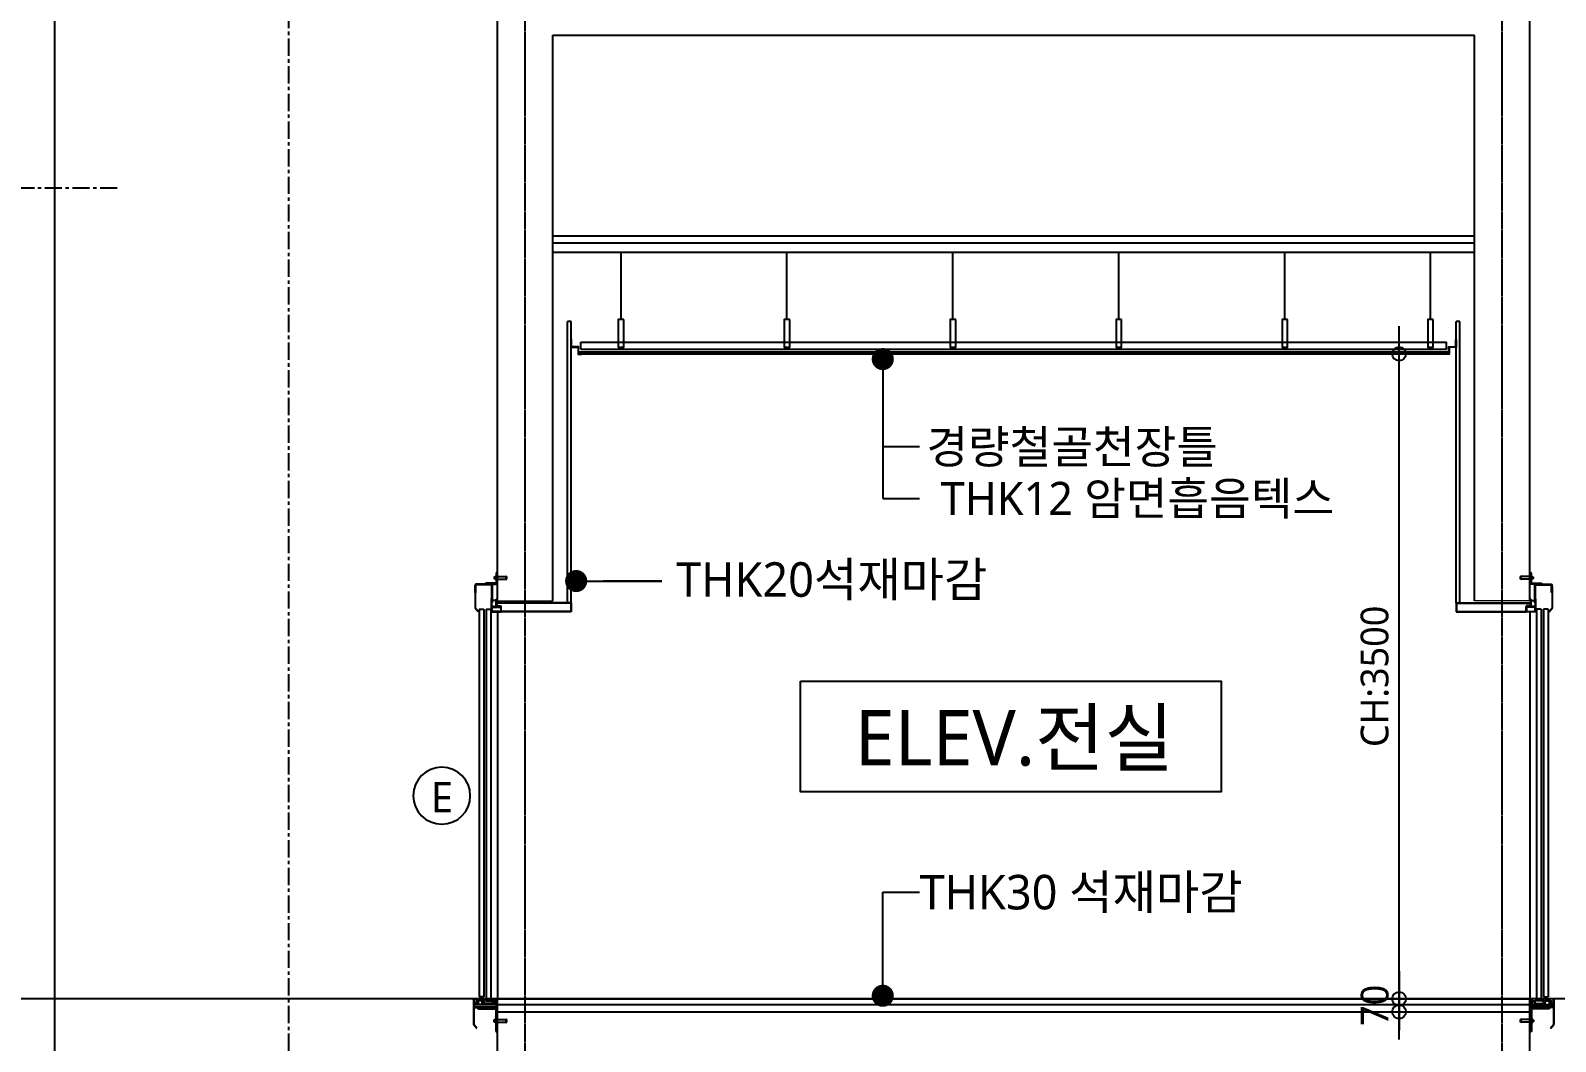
# Model space of a CAD drawing. Header units: millimetres. Extents: x -65167 to 413267, y -17142 to 66587.
# Drawn here: x 349720 to 357991, y 23580 to 29067 of the extents above; entities that cross this region are included whole.
import ezdxf
from ezdxf.enums import TextEntityAlignment as Align

# ---------------------------------------------------------------- set-up
doc = ezdxf.new("R2010")
doc.units = ezdxf.units.MM
doc.header["$LTSCALE"] = 75
doc.header["$MEASUREMENT"] = 0
doc.header["$PDSIZE"] = -10
doc.linetypes.add('CEN', pattern=[62, 60, -1, 0, -1])
doc.linetypes.add('CENTER', pattern=[2, 1.25, -0.25, 0.25, -0.25])
doc.layers.get('0').update_dxf_attribs({"linetype": 'CONTINUOUS'})
doc.layers.get('Defpoints').update_dxf_attribs({"color": 171, "linetype": 'CONTINUOUS'})
doc.layers.add('1-골조', color=2, linetype='CONTINUOUS', lineweight=0)
for name, color, linetype in [('A-CORE-ELEV', 5, 'CONTINUOUS'), ('A-ETC', 8, 'CONTINUOUS'), ('A-FIN-6', 6, 'CONTINUOUS'), ('CEN', 1, 'CEN'), ('CEN(ST)', 1, 'CENTER'), ('CG-BEAM', 3, 'CONTINUOUS'), ('CON', 2, 'CONTINUOUS'), ('FIN', 8, 'CONTINUOUS'), ('FIN(THK20 화강석)', 5, 'CONTINUOUS'), ('FIN-2', 9, 'CONTINUOUS'), ('NDIM', 7, 'CONTINUOUS'), ('TEXT(MIN)', 7, 'CONTINUOUS'), ('TEXT(NOTE小)', 1, 'CONTINUOUS'), ('TEXT(노트)', 7, 'CONTINUOUS'), ('TEXT(실명)', 3, 'CONTINUOUS'), ('XREF', 7, 'CONTINUOUS')]:
    doc.layers.add(name, color=color, linetype=linetype)
doc.styles.add('CGS', font='cgse', dxfattribs={"bigfont": 'cgs'})
doc.styles.add('나눔바른고딕', font='NanumBarunGothic.ttf')
doc.dimstyles.new('NDIM 1200', dxfattribs={"dimscale": 75, "dimtxt": 3, "dimasz": 1, "dimexe": 2, "dimexo": 2, "dimgap": 1, "dimtad": 1, "dimdec": 0, "dimdsep": 46, "dimtxsty": 'CGS', "dimblk": 'DOT0', "dimcen": 1, "dimdle": 8, "dimclrd": 256, "dimclre": 256, "dimclrt": 256, "dimadec": 0, "dimazin": 0, "dimtfac": 1, "dimtdec": 0, "dimtix": 1, "dimtmove": 2, "dimatfit": 3, "dimldrblk": 'DOT0', "dimfxl": 1, "dimtolj": 1, "dimtzin": 0, "dimlwd": -1, "dimlwe": -1, "dimarcsym": 0})

# ---------------------------------------------------------------- blocks, each defined once
blk = doc.blocks.new('A$C25f2d0dc')
at = {"layer": '1-골조'}
blk.add_line((0, 0), (300, 0), dxfattribs=at)
at = {"layer": 'A-CORE-ELEV', "color": 6, "linetype": 'Continuous'}
for p, q in [((-120, 45), (-120, 86)), ((-117, 45), (-117, 86)), ((-31, 90), (-116, 90)), ((-31, 87), (-116, 87)), ((-30, -10), (-30, 86)), ((-27, -10), (-27, 86)), ((-13.1, 128.2), (-14, 129)), ((-14, 127.5), (-13.1, 128.2)), ((-13.1, 121.5), (-14, 122.3)), ((-13.1, 121.5), (-14, 120.7)), ((-13.1, 128.2), (-7.2, 128.2)), ((-7.2, 121.5), (-13.1, 121.5)), ((-6, 132.1), (46.7, 134.6)), ((-6, 132.1), (50.8, 132.1)), ((-6, 117.7), (46.7, 115.3)), ((-6, 117.7), (50.8, 117.7)), ((46.7, 115.3), (46.7, 134.6)), ((50.8, 117.7), (50.8, 132.1)), ((-120, 78.4), (-121.5, 78.4)), ((-121.5, 78.4), (-121.5, -39.1)), ((-120, 78.4), (-120, -39.1)), ((-117, 45), (-120, 45)), ((-30, 10), (-31.5, 10)), ((-31.5, -45), (-31.5, 10)), ((-30, -45), (-30, 10)), ((-9.5, 2), (-30, 2)), ((0, 15), (-9.5, 2)), ((-104.7, -60), (-120.9, -40.7)), ((-103.6, -59), (-119.8, -39.7)), ((-104.7, -60), (-103.6, -59)), ((-30, -45), (-31.5, -45)), ((-27, -10), (-30, -10)), ((-28.5, -31.5), (18.5, -31.5)), ((-28.5, -34.5), (18.5, -34.5)), ((-130, -2165), (-130, -2299.6)), ((-128.5, -2165), (-128.5, -2299.1)), ((-3.5, -2190), (-128.5, -2190)), ((-128.5, -2206.4), (-3.5, -2206.4)), ((-125.5, -2193), (-125.5, -2203.4)), ((-6.5, -2193), (-125.5, -2193)), ((-125.5, -2203.4), (-6.5, -2203.4)), ((-6.5, -2193), (-6.5, -2203.4)), ((-3.5, -2190), (-3.5, -2206.4)), ((0, -2216.4), (0, -2160)), ((-113.5, -2319.4), (-130, -2299.6)), ((-112.3, -2318.4), (-128.5, -2299.1)), ((-15.1, -2275.9), (-16, -2275.1)), ((-16, -2276.6), (-15.1, -2275.9)), ((-15.1, -2282.6), (-16, -2281.8)), ((-15.1, -2282.6), (-16, -2283.3)), ((-15.1, -2275.9), (-9.2, -2275.9)), ((-9.2, -2282.6), (-15.1, -2282.6)), ((-8, -2271.9), (46.7, -2269.5)), ((-8, -2271.9), (50.8, -2271.9)), ((-8, -2286.3), (46.7, -2288.8)), ((-8, -2286.3), (50.8, -2286.3)), ((46.7, -2288.8), (46.7, -2269.5)), ((50.8, -2286.3), (50.8, -2271.9)), ((-113.5, -2319.4), (-112.3, -2318.4))]:
    blk.add_line(p, q, dxfattribs=at)
at = {"layer": 'A-CORE-ELEV', "color": 4, "linetype": 'Continuous'}
for p, q in [((-98.6, -45), (-98.6, -2149)), ((-98.6, -45), (-73.6, -45)), ((-73.6, -45), (-73.6, -2149)), ((-61.5, -45), (-61.5, -2163.1)), ((-61.5, -45), (-36.5, -45)), ((-36.5, -45), (-36.5, -2163.1)), ((-73.6, -2149), (-98.6, -2149)), ((-36.5, -2163.1), (-61.5, -2163.1))]:
    blk.add_line(p, q, dxfattribs=at)
at = {"layer": 'A-CORE-ELEV', "color": 9, "linetype": 'Continuous'}
blk.add_line((0, -60), (0, -2160), dxfattribs=at)
at = {"layer": 'A-CORE-ELEV', "color": 6, "linetype": 'Continuous'}
for points in [[(-65, 90), (0, 90), (0, 155), (-2, 155, 0.414214), (-6, 151), (-6, 100, -0.414214), (-10, 96), (-61, 96, 0.414214), (-65, 92)], [(16.6, -27, -0.414214), (18.6, -29), (18.6, -30), (-6.4, -30), (-6.4, 2), (-5.4, 2, -0.414214), (-3.4, 0), (-3.4, -25, 0.414214), (-1.4, -27)], [(-8, -2220.4), (-8, -2334, 0.414214), (-2, -2340), (0, -2340), (0, -2206.4), (-108.5, -2206.4), (-108.5, -2208.4, 0.414214), (-102.5, -2214.4), (-14, -2214.4, -0.414214)]]:
    blk.add_lwpolyline(points, format="xyb", close=True, dxfattribs=at)
for points in [[(-14, 128.1), (-17.7, 128.1), (-17.7, 121.5), (-14, 121.5)], [(-7.2, 117.9), (-13.1, 117.9), (-14, 118.9), (-14, 131.1), (-13.1, 132), (-7.2, 132)], [(-6, 115.6), (-7.2, 115.6), (-7.2, 134.3), (-6, 134.3)], [(-16, -2276), (-19.7, -2276), (-19.7, -2282.6), (-16, -2282.6)], [(-9.2, -2286.2), (-15.1, -2286.2), (-16, -2285.2), (-16, -2273), (-15.1, -2272.1), (-9.2, -2272.1)], [(-8, -2288.5), (-9.2, -2288.5), (-9.2, -2269.8), (-8, -2269.8)]]:
    blk.add_lwpolyline(points, dxfattribs=at)
for points in [[(18.5, -58.5), (-28.5, -58.5), (-28.5, -31.5), (-20, -31.5), (-20, -30), (-30, -30), (-30, -60), (20, -60), (20, -30), (10, -30), (10, -31.5), (18.5, -31.5)], [(-106.4, -2160), (-100.7, -2160), (-100.7, -2162), (-95, -2162), (-95, -2160), (-89.4, -2160), (-89.4, -2162), (-83.7, -2162), (-83.7, -2160), (-78, -2160), (-78, -2162), (-72.4, -2162), (-72.4, -2160), (-63.5, -2160), (-63.5, -2171), (-32.7, -2171), (-32.7, -2160), (-5, -2160), (-5, -2165), (-10, -2165), (-10, -2176), (-5, -2176), (-5, -2185), (-15, -2185), (-15, -2171), (-26.7, -2171), (-26.7, -2185), (-82, -2185), (-82, -2176), (-72, -2176), (-72, -2171), (-115, -2171), (-115, -2176), (-105, -2176), (-105, -2185), (-128.5, -2185), (-128.5, -2165), (-130, -2165), (-130, -2162.5), (-127.5, -2160), (-112, -2160), (-112, -2162), (-106.4, -2162)]]:
    blk.add_lwpolyline(points, close=True, dxfattribs=at)
blk.add_circle((-2.5, -2166), 2.5, dxfattribs=at)
for centre, radius, start, end in [((-116, 86), 4, 90, 180), ((-116, 86), 1, 90, 180), ((-31, 86), 4, 0, 90), ((-31, 86), 1, 0, 90), ((-119, -39.1), 2.5, 180, 220), ((-119, -39.1), 1, 180, 220), ((-2.5, -2157.4), 3.63, 226.39718, 313.60282)]:
    blk.add_arc(centre, radius, start, end, dxfattribs=at)
at = {"layer": 'A-FIN-6'}
for p, q in [((398, -12), (-6, -12)), ((400, -10), (-5.5, -10)), ((398, -58), (20, -58)), ((400, -60), (20, -60)), ((398, -12), (398, -58)), ((400, -10), (400, -60))]:
    blk.add_line(p, q, dxfattribs=at)
blk = doc.blocks.new('DOT0')
blk.add_line((-3, 0), (3, 0))
at = {"color": 6}
blk.add_circle((0, 0), 0.75, dxfattribs=at)
blk = doc.blocks.new('*D1450')
at = {"layer": 'Defpoints', "color": 0, "ltscale": 0.4, "transparency": 16777216}
for p in [(356717.7, 27311.7, 0), (357142.7, 27311.7, 0), (356717.7, 23811.7, 0)]:
    blk.add_point(p, dxfattribs=at)
at = {"layer": 'NDIM', "ltscale": 0.4, "transparency": 16777216}
for p, q in [((356817.7, 27311.7, 0), (357242.7, 27311.7, 0)), ((357142.7, 23861.7, 0), (357142.7, 27261.7, 0)), ((356817.7, 23811.7, 0), (357242.7, 23811.7, 0))]:
    blk.add_line(p, q, dxfattribs=at)
at = {"layer": 'NDIM', "ltscale": 0.4, "transparency": 16777216, "xscale": 50, "yscale": 50, "zscale": 50}
for p, rotation in [((357142.7, 27311.7, 0), 90), ((357142.7, 23811.7, 0), 270)]:
    blk.add_blockref('DOT0', p, dxfattribs=dict(at, rotation=rotation))
at = {"layer": 'NDIM', "ltscale": 0.4, "transparency": 16777216, "insert": (357011.1, 25561.7, 0), "char_height": 150, "attachment_point": 5, "rotation": 90, "style": '나눔바른고딕'}
blk.add_mtext('\\A1;CH:3500', dxfattribs=at)
blk = doc.blocks.new('*D1451')
at = {"layer": 'Defpoints', "color": 0, "ltscale": 0.4, "transparency": 16777216}
for p in [(356717.7, 23811.7, 0), (356717.7, 23741.7, 0), (357142.7, 23741.7, 0)]:
    blk.add_point(p, dxfattribs=at)
at = {"layer": 'NDIM', "ltscale": 0.4, "transparency": 16777216}
for p, q in [((357142.7, 23861.7, 0), (357142.7, 23911.7, 0)), ((356817.7, 23811.7, 0), (357242.7, 23811.7, 0)), ((356817.7, 23741.7, 0), (357242.7, 23741.7, 0)), ((357142.7, 23811.7, 0), (357142.7, 23741.7, 0)), ((357142.7, 23691.7, 0), (357142.7, 23641.7, 0))]:
    blk.add_line(p, q, dxfattribs=at)
at = {"layer": 'NDIM', "ltscale": 0.4, "transparency": 16777216, "xscale": 50, "yscale": 50, "zscale": 50}
for p, rotation in [((357142.7, 23811.7, 0), 270), ((357142.7, 23741.7, 0), 90)]:
    blk.add_blockref('DOT0', p, dxfattribs=dict(at, rotation=rotation))
at = {"layer": 'NDIM', "ltscale": 0.4, "transparency": 16777216, "insert": (357011.2, 23776.7, 0), "char_height": 150, "attachment_point": 5, "rotation": 90, "style": '나눔바른고딕'}
blk.add_mtext('\\A1;70', dxfattribs=at)
blk = doc.blocks.new('E')
at = {"layer": 'TEXT(NOTE小)'}
blk.add_circle((286.7, -86.2), 154.6, dxfattribs=at)
at = {"layer": 'TEXT(NOTE小)', "style": '나눔바른고딕'}
blk.add_text('E', height=165, dxfattribs=at).set_placement((287.5, -79), align=Align.MIDDLE_CENTER)

msp = doc.modelspace()

# ---------------------------------------------------------------- linework, layer by layer
at = {"ltscale": 10000, "elevation": 0}
msp.add_lwpolyline([(353895.8, 25535.7), (356177.2, 25535.7), (356177.2, 24935.7), (353895.8, 24935.7)], close=True, dxfattribs=at)
at = {"layer": 'A-ETC'}
for p, q in [((357552.3, 27911.7, 0), (352552.3, 27911.7, 0)), ((357552.3, 27861.7, 0), (352552.3, 27861.7, 0))]:
    msp.add_line(p, q, dxfattribs=at)
at = {"layer": 'CEN', "ltscale": 10000}
msp.add_line((367369.2, 23811.7), (343479.9, 23811.7), dxfattribs=at)
at = {"layer": 'CEN(ST)', "ltscale": 0.1}
for p, q in [((352402.3, 13405.9), (352402.3, 52264.1)), ((357702.3, 13405.9), (357702.3, 52264.1))]:
    msp.add_line(p, q, dxfattribs=at)
at = {"layer": 'CEN(ST)'}
for p, q in [((351119.8, 50473.2, 0), (351119.8, 16311.7)), ((350190.6, 28211.7), (343479.9, 28211.7))]:
    msp.add_line(p, q, dxfattribs=at)
at = {"layer": 'CG-BEAM', "color": 252}
msp.add_line((352552.3, 27951.7, 0), (357552.3, 27951.7, 0), dxfattribs=at)
at = {"layer": 'CON', "ltscale": 1000}
msp.add_line((349852.3, 16211.7), (349852.3, 29311.7), dxfattribs=at)
at = {"layer": 'CON', "ltscale": 0.1}
for p, q in [((352252.3, 25971.7, 0), (352252.3, 29241.7, 0)), ((357852.3, 25971.7, 0), (357852.3, 29241.7, 0)), ((352552.3, 25971.7, 0), (352552.3, 29041.7, 0)), ((357552.3, 25971.7, 0), (357552.3, 29041.7, 0)), ((352252.3, 19971.7, 0), (352252.3, 23741.7, 0)), ((357852.3, 19971.7, 0), (357852.3, 23741.7, 0))]:
    msp.add_line(p, q, dxfattribs=at)
at = {"layer": 'CON', "ltscale": 10000}
for p, q in [((352552.3, 29041.7, 0), (357552.3, 29041.7, 0)), ((352252.3, 23741.7, 0), (357852.3, 23741.7, 0)), ((352252.3, 23741.7, 0), (357852.3, 23741.7, 0))]:
    msp.add_line(p, q, dxfattribs=at)
at = {"layer": 'FIN', "ltscale": 10000}
for p, q in [((352252.3, 23811.7, 0), (357852.3, 23811.7, 0)), ((352252.3, 23811.7, 0), (357852.3, 23811.7, 0)), ((352252.3, 23781.7, 0), (357852.3, 23781.7, 0)), ((352252.3, 23781.7, 0), (357852.3, 23781.7, 0))]:
    msp.add_line(p, q, dxfattribs=at)
at = {"layer": 'FIN(THK20 화강석)', "ltscale": 10000}
for p, q in [((352632.3, 25961.7, 0), (352632.3, 27486.7, 0)), ((352652.3, 27486.7), (352632.3, 27486.7)), ((352652.3, 25961.7, 0), (352652.3, 27486.7, 0)), ((357452.3, 25961.7, 0), (357452.3, 27486.7, 0)), ((357472.3, 27486.7), (357452.3, 27486.7)), ((357472.3, 25961.7, 0), (357472.3, 27486.7, 0))]:
    msp.add_line(p, q, dxfattribs=at)
at = {"layer": 'FIN-2'}
for p, q in [((352922.9, 27498.7), (352922.9, 27861.7)), ((353822.9, 27498.7), (353822.9, 27861.7)), ((354722.9, 27498.7), (354722.9, 27861.7)), ((355622.9, 27498.7), (355622.9, 27861.7)), ((356522.9, 27498.7), (356522.9, 27861.7)), ((357313.4, 27498.7), (357313.4, 27861.7)), ((352692.3, 27323.7), (357412.3, 27323.7)), ((352692.3, 27311.7), (357394.3, 27311.7)), ((352704.3, 27337.7), (352704.3, 27375.7)), ((352704.3, 27375.7), (357400.3, 27375.7)), ((352704.3, 27337.7), (357400.3, 27337.7)), ((357400.3, 27337.7), (357400.3, 27375.7))]:
    msp.add_line(p, q, dxfattribs=at)
for points in [[(352937.9, 27498.7), (352907.9, 27498.7), (352907.9, 27348.7), (352937.9, 27348.7)], [(353837.9, 27498.7), (353807.9, 27498.7), (353807.9, 27348.7), (353837.9, 27348.7)], [(354737.9, 27498.7), (354707.9, 27498.7), (354707.9, 27348.7), (354737.9, 27348.7)], [(355637.9, 27498.7), (355607.9, 27498.7), (355607.9, 27348.7), (355637.9, 27348.7)], [(356537.9, 27498.7), (356507.9, 27498.7), (356507.9, 27348.7), (356537.9, 27348.7)], [(357328.4, 27498.7), (357298.4, 27498.7), (357298.4, 27348.7), (357328.4, 27348.7)]]:
    msp.add_lwpolyline(points, close=True, dxfattribs=at)
for points in [[(352710.3, 27309.7), (352710.3, 27311.7), (352692.3, 27311.7), (352692.3, 27349.7), (352654.3, 27349.7), (352654.3, 27389.7), (352652.3, 27389.7), (352652.3, 27347.7), (352690.3, 27347.7), (352690.3, 27309.7), (352710.3, 27309.7)], [(357394.3, 27309.7), (357394.3, 27311.7), (357412.3, 27311.7), (357412.3, 27349.7), (357450.3, 27349.7), (357450.3, 27389.7), (357452.3, 27389.7), (357452.3, 27347.7), (357414.3, 27347.7), (357414.3, 27309.7), (357394.3, 27309.7)]]:
    msp.add_lwpolyline(points, dxfattribs=at)
at = {"layer": 'TEXT(MIN)', "ltscale": 10000}
msp.add_line((354542.4, 26807.3, 0), (354342.4, 26807.3, 0), dxfattribs=at)

# ---------------------------------------------------------------- block references
at = {"layer": 'CEN(ST)', "xscale": -1, "rotation": 180}
msp.add_blockref('E', (351663.7, 24827.8), dxfattribs=at)
at = {"layer": 'XREF'}
msp.add_blockref('A$C25f2d0dc', (352252.3, 25971.7, 0), dxfattribs=at)
at = {"layer": 'XREF', "xscale": -1}
msp.add_blockref('A$C25f2d0dc', (357852.3, 25971.7, 0), dxfattribs=at)

# ---------------------------------------------------------------- texts
at = {"layer": 'TEXT(MIN)', "style": '나눔바른고딕'}
for s, p in [('경량철골천장틀', (356160.1, 26807.3, 0)), ('THK12 암면흡음텍스', (356790.3, 26527.3, 0))]:
    msp.add_text(s, height=180, dxfattribs=at).set_placement(p, align=Align.MIDDLE_RIGHT)
at = {"layer": 'TEXT(노트)', "style": '나눔바른고딕'}
msp.add_text('THK20석재마감', height=187.5, dxfattribs=at).set_placement((354910.1, 26087.3, 0), align=Align.MIDDLE_RIGHT)
msp.add_text('THK30 석재마감', height=187.5, dxfattribs=at).set_placement((354542.4, 24390.9, 0), align=Align.MIDDLE_LEFT)
at = {"layer": 'TEXT(실명)', "style": '나눔바른고딕'}
msp.add_text('ELEV.전실', height=300, dxfattribs=at).set_placement((355055.9, 25233.9, 0), align=Align.MIDDLE)

# ---------------------------------------------------------------- dimensions: what is measured, and where the dimension line sits
at = {"layer": 'NDIM', "ltscale": 0.4}
dim = msp.add_linear_dim(base=(357142.7, 27311.7, 0), p1=(356717.7, 23811.7, 0), p2=(356717.7, 27311.7, 0), angle=90, text='CH:<>', dimstyle='NDIM 1200', override={"dimscale": 50, "dimtxsty": '나눔바른고딕'}, dxfattribs=at)
dim.commit()
dim.dimension.update_dxf_attribs({"geometry": '*D1450', "text_midpoint": (357011.1, 25561.7, 0)})
dim = msp.add_linear_dim(base=(357142.7, 23741.7, 0), p1=(356717.7, 23811.7, 0), p2=(356717.7, 23741.7, 0), angle=270, dimstyle='NDIM 1200', override={"dimscale": 50, "dimtxsty": '나눔바른고딕'}, dxfattribs=at)
dim.commit()
dim.dimension.update_dxf_attribs({"geometry": '*D1451', "text_midpoint": (357011.2, 23776.7, 0)})

# ---------------------------------------------------------------- leaders
at = {"layer": 'NDIM', "ltscale": 10000}
for points in [[(354342.4, 27283.5, 0), (354342.4, 26527.3, 0), (354542.4, 26527.3, 0)], [(352679.4, 26079.1, 0), (353143.4, 26079.1, 0), (352825.1, 26079.1, 0)], [(354342.4, 23828.5, 0), (354342.4, 24390.9, 0), (354542.4, 24390.9, 0)]]:
    msp.add_leader(points, dimstyle='NDIM 1200', override={"dimscale": 120, "dimasz": 1, "dimgap": 1, "dimtad": 0, "dimldrblk": 'Dot'}, dxfattribs=at)

doc.saveas('drawing.dxf')
